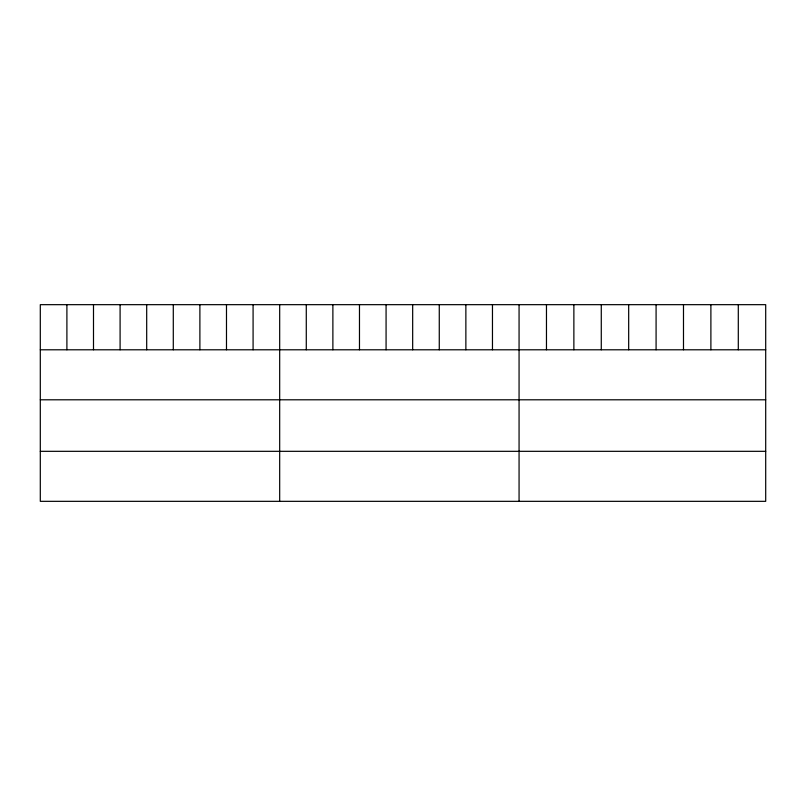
<?xml version="1.0" encoding="UTF-8"?>
<svg xmlns="http://www.w3.org/2000/svg" width="806" height="806" viewBox="0 0 806 806"><rect width="100%" height="100%" fill="white"/><g stroke="black" fill="none" stroke-linecap="round" stroke-linejoin="round"><path stroke-width="1.21" d="M765.7 349.794L765.7 501.332L40.3 501.332L40.3 304.668L765.7 304.668L765.7 349.794L40.3 349.794M40.3 399.796L765.7 399.796M40.3 451.32L765.7 451.32M738.296 304.668L738.296 349.794M710.892 304.668L710.892 349.794M683.488 304.668L683.488 349.794M656.084 304.668L656.084 349.794M628.68 304.668L628.68 349.794M601.276 304.668L601.276 349.794M573.872 304.668L573.872 349.794M546.468 304.668L546.468 349.794M519.064 304.668L519.064 501.332M492.466 304.668L492.466 349.794M465.868 304.668L465.868 349.794M439.27 304.668L439.27 349.794M412.672 304.668L412.672 349.794M386.074 304.668L386.074 349.794M359.476 304.668L359.476 349.794M332.878 304.668L332.878 349.794M306.28 304.668L306.28 349.794M279.682 304.668L279.682 501.332M253.084 304.668L253.084 349.794M226.486 304.668L226.486 349.794M199.888 304.668L199.888 349.794M173.29 304.668L173.29 349.794M146.692 304.668L146.692 349.794M120.094 304.668L120.094 349.794M93.496 304.668L93.496 349.794M66.898 304.668L66.898 349.794"/></g></svg>
